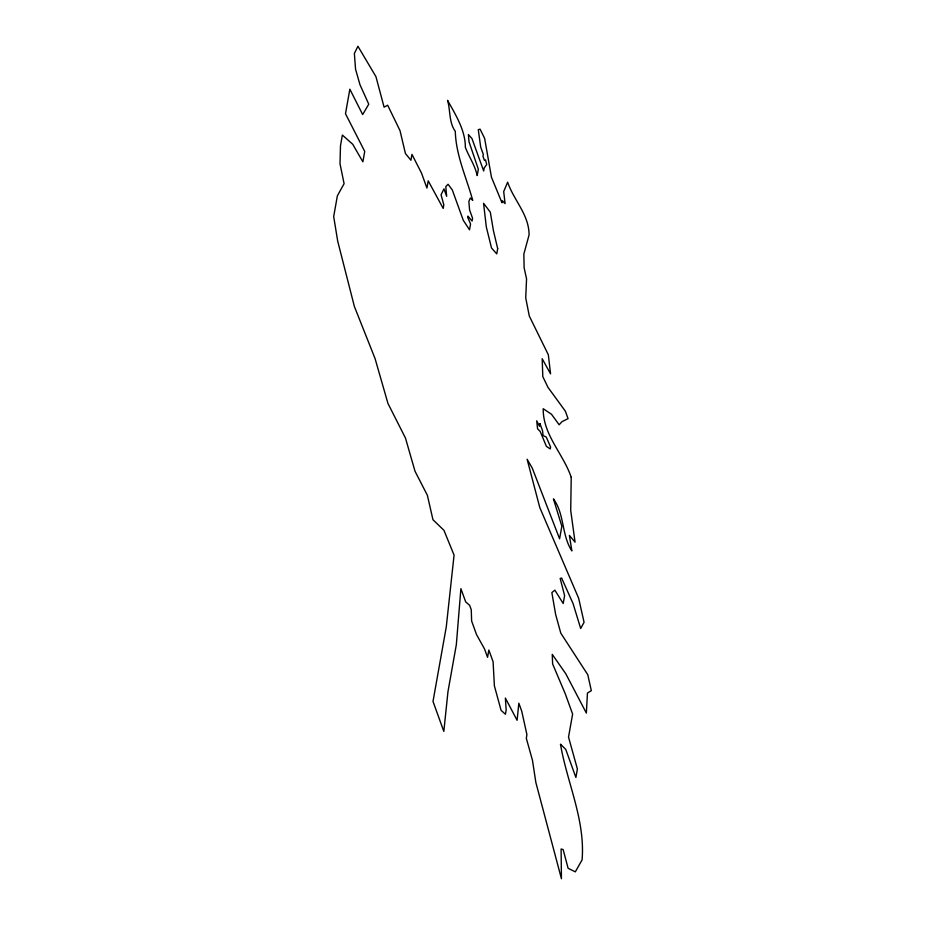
<?xml version="1.0" encoding="UTF-8"?>
<svg xmlns="http://www.w3.org/2000/svg" width="925" height="925" viewBox="0 0 925 925"><rect width="100%" height="100%" fill="white"/><g stroke="black" fill="none" stroke-linecap="round" stroke-linejoin="round"><path stroke-width="1.39" d="M571.222 477.3L570.713 510.45L575.061 542.154L569.384 535.402L571.87 550.93C561.487 535.17 564.655 514.069 553.416 498.876L561.845 526.232L559.602 538.789L532.245 468.062L527.111 459.239L539.795 507.559L578.645 598.232L584.068 622.305L580.68 628.48L573.061 603.586L561.591 577.986L560.18 578.507L564.608 595.573L563.198 603.505L554.85 590.15L551.855 592.601L555.636 614.454L560.793 633.139L587.803 674.764L591.318 690.674L587.456 693.045L586.357 713.071L565.788 673.758L552.248 654.357L552.63 663.953L565.383 694.074L572.621 714.088L568.528 737.086L577.397 769.01L575.893 777.462L565.765 749.447L560.469 744.174C567.048 782.723 585.375 819.816 582.091 859.868L575.327 871.847L568.112 868.298L563.14 849.566L561.105 849L561.44 878.75L535.864 782.504L532.453 760.223L526.325 738.335L526.903 734.543L521.723 711.163L518.844 703.197L517.087 720.309L505.374 698.051L506.172 709.984L505.42 714.262L501.072 710.308L494.401 685.911L493.083 661.722L488.851 650.032L487.556 657.328L484.55 649.015L476.548 634.631L471.634 621.022L471.253 609.737L469.669 605.378L465.668 601.851L460.893 588.658L456.326 644.737L447.966 691.669L443.827 731.397L433.004 701.439L446.278 626.884L454.071 555.127L443.942 530.314L432.958 519.723L427.373 495.291L415.013 471.241L405.474 438.068L387.945 403.427L375.053 358.553L354.379 306.499L337.706 241.171L333.682 216.566L337.371 195.823L344.088 183.682L340.007 163.76L340.493 145.641L342.377 135.062L352.737 144.277L362.877 161.817L364.728 151.423L345.488 113.729L349.858 89.193L362.658 114.561L368.763 104.19L359.987 84.753L355.558 69.225L354.368 53.477L357.929 46.25L375.932 76.625L384.095 107.173L387.656 105.219L400.016 130.656L405.439 153.55L410.92 160.245L411.96 154.383L421.476 173.01L426.922 188.064L428.217 180.849L443.202 208.426L443.827 204.876L441.052 194.782L443.965 188.862L446.659 196.308L445.792 186.596L448.082 184.248L452.313 189.983L463.298 220.335L469.518 229.805L470.559 223.942L467.715 217.421L467.946 216.126L472.097 221.063L472.583 218.288L469.599 210.033L468.859 201.453L470.316 198.008L472.733 200.401C466.466 177.6 455.956 155.492 455.285 131.315C448.833 122.516 450.51 110.526 447.573 100.362C455.597 114.712 465.506 130.575 465.333 147.283C468.987 156.949 475.022 165.286 477.196 175.565L478.329 169.194L469.01 141.733L468.397 134.564L471.947 138.519L483.671 170.963L484.214 167.945L486.723 164.5L485.486 159.852L484.457 160.43L482.977 156.337L483.324 154.394L480.699 147.156L478.283 129.685L480.075 129.165L484.631 138.38L491.441 177.172L501.974 202.748L502.344 200.679L505.085 203.593L503.697 191.556L507.652 182.19C513.733 200.297 529.077 214.554 529.077 234.95L523.851 254.074L524.117 267.695L526.556 278.876L525.724 297.862L529.297 316.038L548.317 354.749L550.572 373.885L542.189 358.738L542.802 376.625L547.958 387.321L565.36 411.186L568.054 418.632L561.949 421.696L559.163 424.772L551.485 414.261L543.195 408.711C542.917 434.958 563.302 453.782 571.222 477.3M497.685 248.64L496.748 253.878L491.51 247.981L486.319 226.983L483.555 203.269L490.319 212.207L493.441 230.741L497.685 248.64M539.946 423.569L539.472 426.286L536.708 420.806L537.564 428.749L540.212 431.478L546.409 446.382L550.236 448.914L550.583 447.006L546.305 437.12L543.067 435.502L542.559 430.772L539.946 423.569"/></g></svg>
